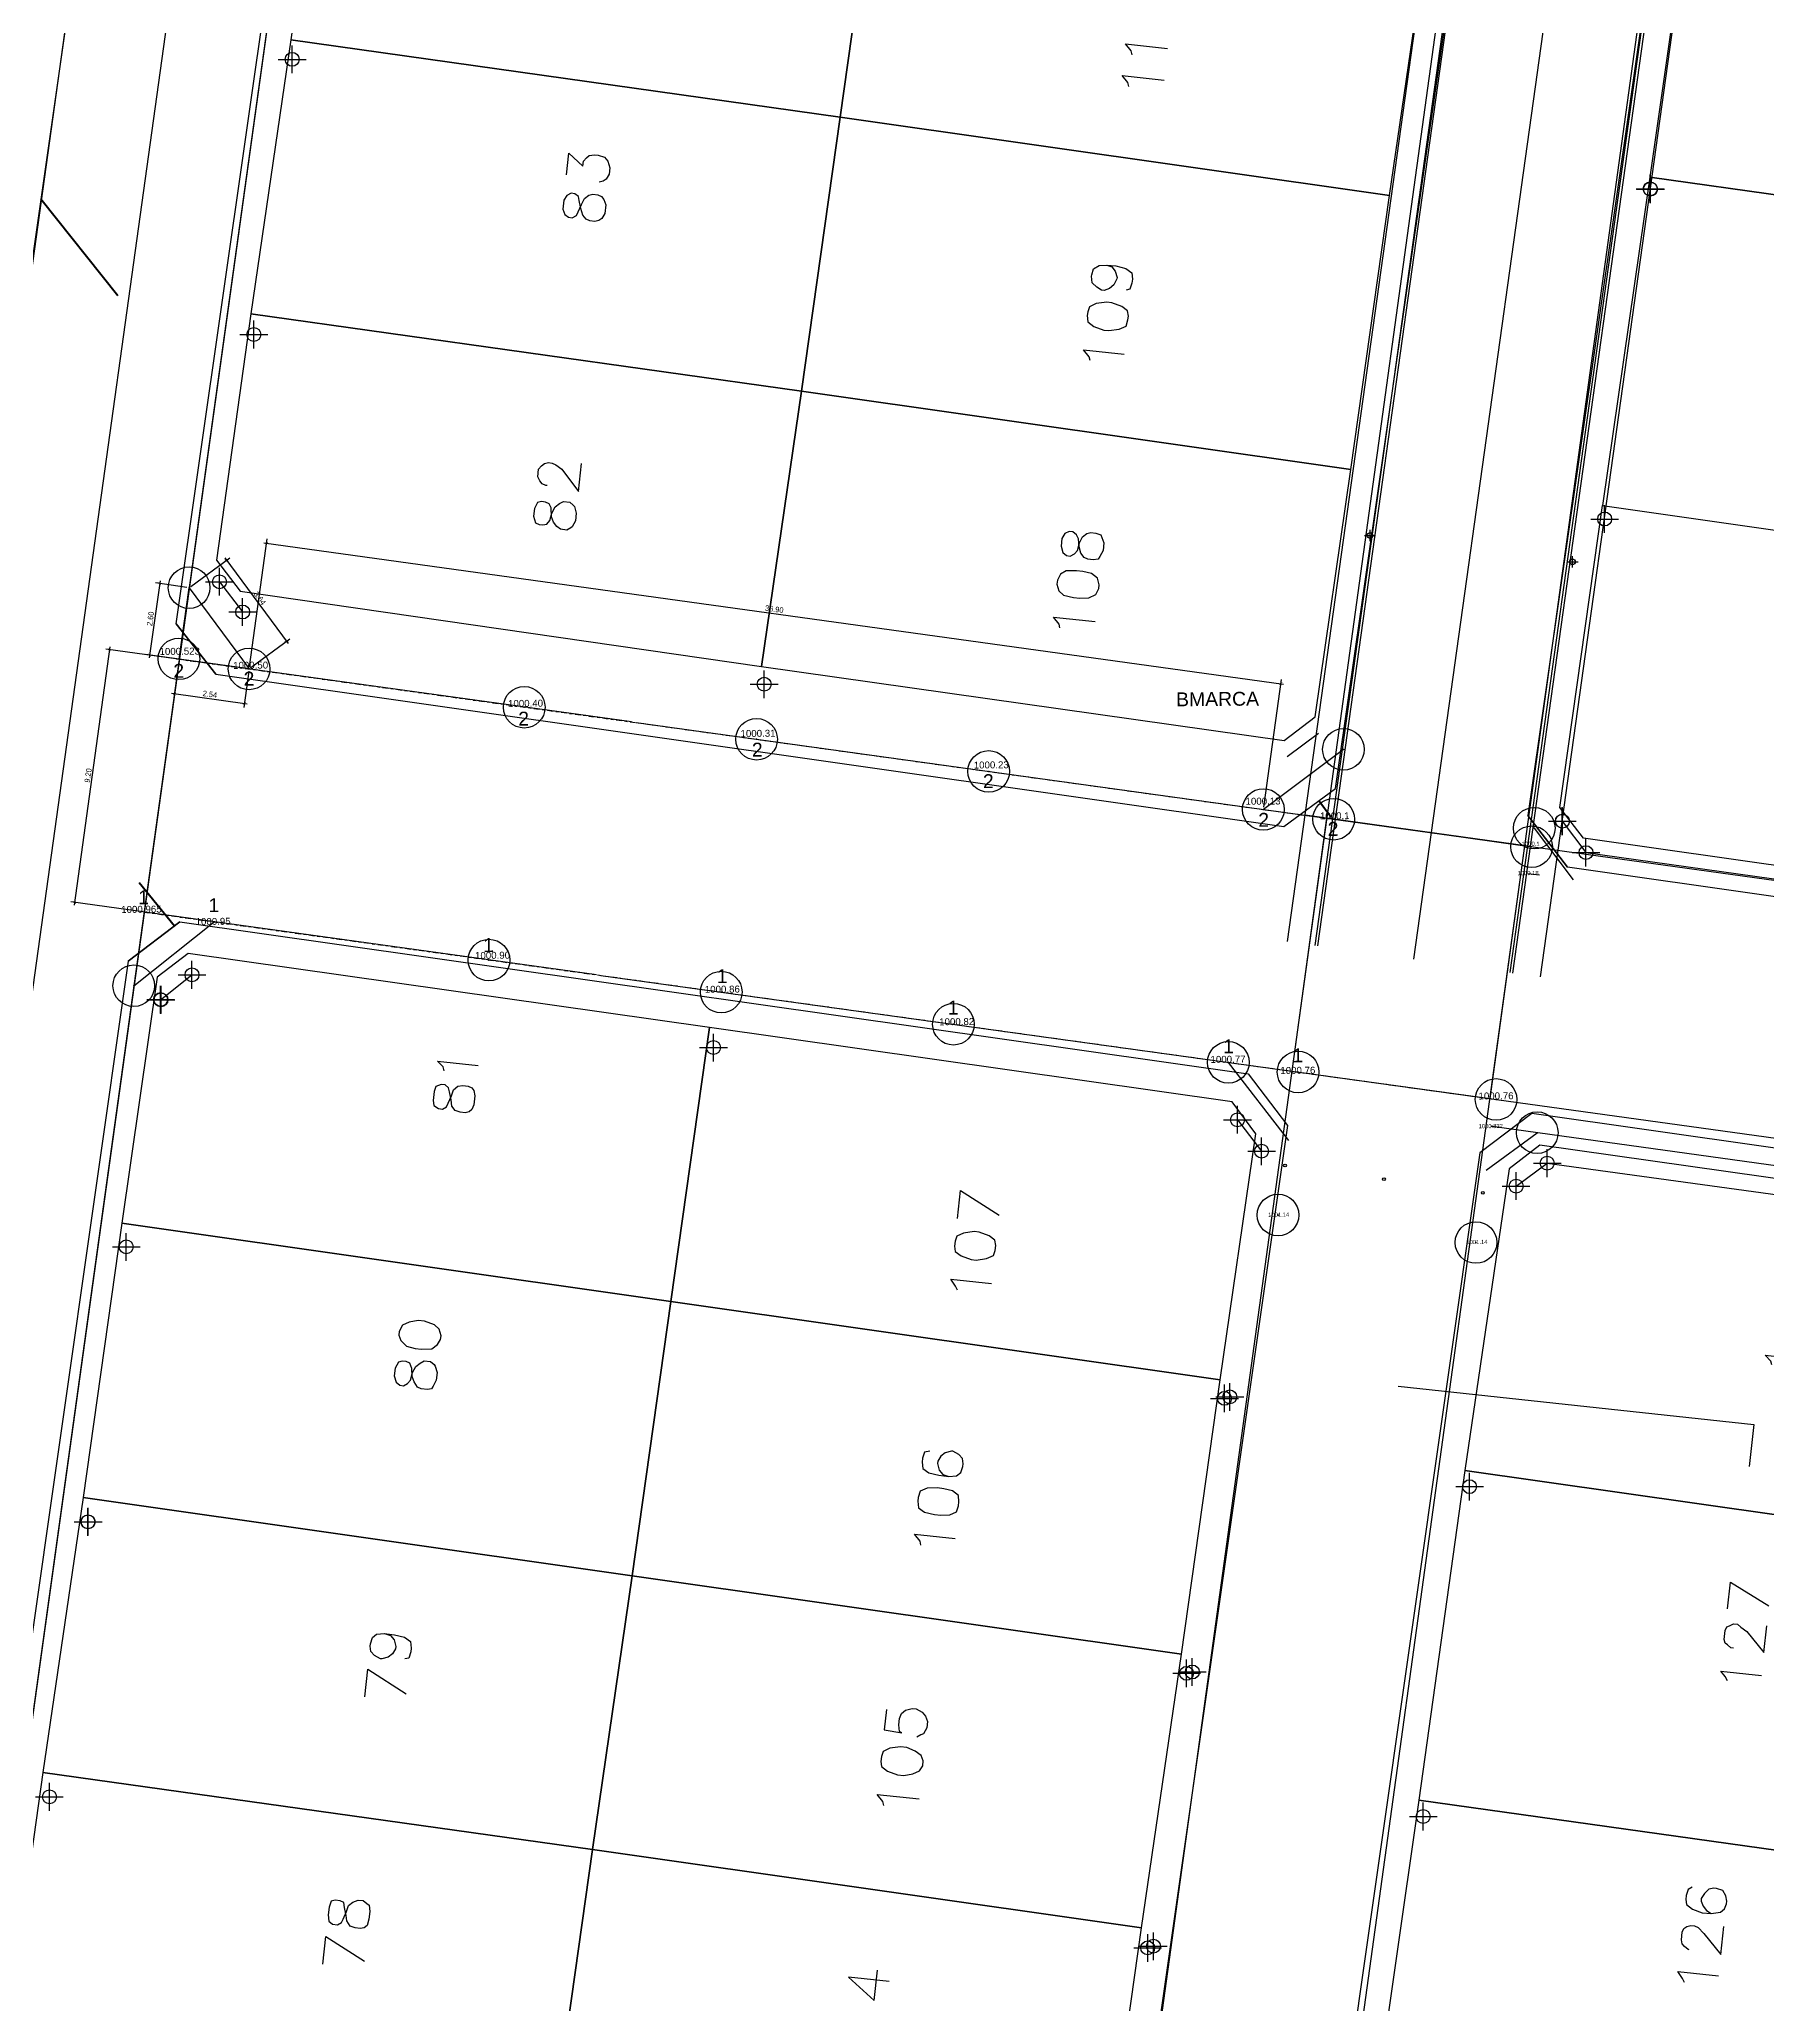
# Model space of a CAD drawing. Header units: metres. Extents: x -977055 to 805873, y -1033982 to 242021.
# Drawn here: x 801.5 to 863.8, y 929.9 to 1000.7 of the extents above; entities that cross this region are included whole.
import ezdxf

# ---------------------------------------------------------------- set-up
doc = ezdxf.new("R2010")
doc.units = ezdxf.units.M
doc.header["$PDMODE"] = 32
doc.header["$PDSIZE"] = 1.5
doc.linetypes.add('CENTRO1', pattern=[0.44, 0.2, -0.08, 0.08, -0.08])
for name, color, linetype in [('12-CONDICIONES EXISTENTES', 2, 'Continuous'), ('C-ROAD-PROF-TEXT', 11, 'Continuous'), ('linea 1', 1, 'Continuous'), ('LOTE 243', 6, 'Continuous'), ('puntos nov 7', 50, 'Continuous'), ('PUNTOS V', 4, 'Continuous'), ('V-NODE', 1, 'Continuous')]:
    doc.layers.add(name, color=color, linetype=linetype)
doc.layers.add('PDF2_area escolar', color=7, linetype='Continuous', true_color=0x989898)
doc.layers.add('PDF_Geometry', color=7, linetype='Continuous', true_color=0x797979)
doc.layers.get('PDF2_area escolar').off()
doc.styles.add('CITY2', font='stylu.ttf', dxfattribs={"height": 0.2})
doc.styles.get("Standard").update_dxf_attribs({"font": 'arial.ttf'})
doc.dimstyles.new('COTAS2', dxfattribs={"dimtxt": 0.02, "dimasz": 0.1, "dimexe": 0.15, "dimexo": 0.08, "dimgap": 0.05, "dimtad": 1, "dimzin": 0, "dimdsep": 46, "dimtxsty": 'CITY2', "dimblk": 'ARCHTICK', "dimcen": 1, "dimdle": 0.1, "dimclrd": 1, "dimclre": 1, "dimclrt": 2, "dimadec": 0, "dimazin": 0, "dimtfac": 1, "dimtofl": 0, "dimtmove": 0, "dimatfit": 3, "dimldrblk": 'ARCHTICK', "dimfxl": 0.18, "dimtolj": 1, "dimtzin": 0, "dimarcsym": 0})

# ---------------------------------------------------------------- blocks, each defined once
blk = doc.blocks.new('*U274')
at = {"color": 0, "linetype": 'ByBlock', "lineweight": -2, "transparency": 16777216}
for p, q in [((-1, 0), (1, 0)), ((0, -1), (0, 1))]:
    blk.add_line(p, q, dxfattribs=at)
blk.add_circle((0, 0), 0.5, dxfattribs=at)
blk = doc.blocks.new('*U307', base_point=(805.902, 966.106, 1001.776))
at = {"layer": 'V-NODE', "color": 50, "lineweight": -2, "xscale": 0.5, "yscale": 0.5, "zscale": 0.5}
blk.add_blockref('*U274', (805.902, 966.106, 1001.776), dxfattribs=at)
blk = doc.blocks.new('*U466', base_point=(844.428, 951.785, 1002.118))
at = {"layer": 'V-NODE', "color": 50, "lineweight": -2, "xscale": 0.5, "yscale": 0.5, "zscale": 0.5}
blk.add_blockref('*U274', (844.428, 951.785, 1002.118), dxfattribs=at)
blk = doc.blocks.new('*U469', base_point=(843.078, 941.872, 1002.6))
at = {"layer": 'V-NODE', "color": 50, "lineweight": -2, "xscale": 0.5, "yscale": 0.5, "zscale": 0.5}
blk.add_blockref('*U274', (843.078, 941.872, 1002.6), dxfattribs=at)
blk = doc.blocks.new('*U472', base_point=(841.676, 931.988, 1003.039))
at = {"layer": 'V-NODE', "color": 50, "lineweight": -2, "xscale": 0.5, "yscale": 0.5, "zscale": 0.5}
blk.add_blockref('*U274', (841.676, 931.988, 1003.039), dxfattribs=at)
blk = doc.blocks.new('*U595', base_point=(859.588, 995.311, 1000.051))
at = {"layer": 'V-NODE', "color": 50, "lineweight": -2, "xscale": 0.5, "yscale": 0.5, "zscale": 0.5}
blk.add_blockref('*U274', (859.588, 995.311, 1000.051), dxfattribs=at)
blk = doc.blocks.new('*U637', base_point=(810.644, 999.991, 1000.264))
at = {"layer": 'V-NODE', "color": 50, "lineweight": -2, "xscale": 0.5, "yscale": 0.5, "zscale": 0.5}
blk.add_blockref('*U274', (810.644, 999.991, 1000.264), dxfattribs=at)
blk = doc.blocks.new('*U640', base_point=(809.262, 990.074, 1000.591))
at = {"layer": 'V-NODE', "color": 50, "lineweight": -2, "xscale": 0.5, "yscale": 0.5, "zscale": 0.5}
blk.add_blockref('*U274', (809.262, 990.074, 1000.591), dxfattribs=at)
blk = doc.blocks.new('*U649', base_point=(808.026, 981.164, 1001.043))
at = {"layer": 'V-NODE', "color": 50, "lineweight": -2, "xscale": 0.5, "yscale": 0.5, "zscale": 0.5}
blk.add_blockref('*U274', (808.026, 981.164, 1001.043), dxfattribs=at)
blk = doc.blocks.new('*U652', base_point=(805.919, 966.099, 1001.768))
at = {"layer": 'V-NODE', "color": 50, "lineweight": -2, "xscale": 0.5, "yscale": 0.5, "zscale": 0.5}
blk.add_blockref('*U274', (805.919, 966.099, 1001.768), dxfattribs=at)
blk = doc.blocks.new('*U661', base_point=(805.911, 966.094, 1001.774))
at = {"layer": 'V-NODE', "color": 50, "lineweight": -2, "xscale": 0.5, "yscale": 0.5, "zscale": 0.5}
blk.add_blockref('*U274', (805.911, 966.094, 1001.774), dxfattribs=at)
blk = doc.blocks.new('*U664', base_point=(804.665, 957.192, 1002.203))
at = {"layer": 'V-NODE', "color": 50, "lineweight": -2, "xscale": 0.5, "yscale": 0.5, "zscale": 0.5}
blk.add_blockref('*U274', (804.665, 957.192, 1002.203), dxfattribs=at)
blk = doc.blocks.new('*U673', base_point=(803.283, 947.281, 1002.696))
at = {"layer": 'V-NODE', "color": 50, "lineweight": -2, "xscale": 0.5, "yscale": 0.5, "zscale": 0.5}
blk.add_blockref('*U274', (803.283, 947.281, 1002.696), dxfattribs=at)
blk = doc.blocks.new('*U676', base_point=(801.898, 937.373, 1003.24))
at = {"layer": 'V-NODE', "color": 50, "lineweight": -2, "xscale": 0.5, "yscale": 0.5, "zscale": 0.5}
blk.add_blockref('*U274', (801.898, 937.373, 1003.24), dxfattribs=at)
blk = doc.blocks.new('*U985', base_point=(803.294, 947.285, 1002.697))
at = {"layer": 'V-NODE', "color": 50, "lineweight": -2, "xscale": 0.5, "yscale": 0.5, "zscale": 0.5}
blk.add_blockref('*U274', (803.294, 947.285, 1002.697), dxfattribs=at)
blk = doc.blocks.new('*U1195', base_point=(845.574, 960.64, 1001.823))
at = {"layer": 'V-NODE', "color": 50, "lineweight": -2, "xscale": 0.5, "yscale": 0.5, "zscale": 0.5}
blk.add_blockref('*U274', (845.574, 960.64, 1001.823), dxfattribs=at)
blk = doc.blocks.new('*U1198', base_point=(844.705, 961.773, 1001.751))
at = {"layer": 'V-NODE', "color": 50, "lineweight": -2, "xscale": 0.5, "yscale": 0.5, "zscale": 0.5}
blk.add_blockref('*U274', (844.705, 961.773, 1001.751), dxfattribs=at)
blk = doc.blocks.new('*U1201', base_point=(844.237, 951.732, 1002.221))
at = {"layer": 'V-NODE', "color": 50, "lineweight": -2, "xscale": 0.5, "yscale": 0.5, "zscale": 0.5}
blk.add_blockref('*U274', (844.237, 951.732, 1002.221), dxfattribs=at)
blk = doc.blocks.new('*U1204', base_point=(842.871, 941.824, 1002.682))
at = {"layer": 'V-NODE', "color": 50, "lineweight": -2, "xscale": 0.5, "yscale": 0.5, "zscale": 0.5}
blk.add_blockref('*U274', (842.871, 941.824, 1002.682), dxfattribs=at)
blk = doc.blocks.new('*U1207', base_point=(841.469, 931.927, 1003.149))
at = {"layer": 'V-NODE', "color": 50, "lineweight": -2, "xscale": 0.5, "yscale": 0.5, "zscale": 0.5}
blk.add_blockref('*U274', (841.469, 931.927, 1003.149), dxfattribs=at)
blk = doc.blocks.new('*U1246', base_point=(851.398, 936.663, 1002.853))
at = {"layer": 'V-NODE', "color": 50, "lineweight": -2, "xscale": 0.5, "yscale": 0.5, "zscale": 0.5}
blk.add_blockref('*U274', (851.398, 936.663, 1002.853), dxfattribs=at)
blk = doc.blocks.new('*U1249', base_point=(853.068, 948.552, 1002.3))
at = {"layer": 'V-NODE', "color": 50, "lineweight": -2, "xscale": 0.5, "yscale": 0.5, "zscale": 0.5}
blk.add_blockref('*U274', (853.068, 948.552, 1002.3), dxfattribs=at)
blk = doc.blocks.new('*U1252', base_point=(856.413, 972.533, 1001.123))
at = {"layer": 'V-NODE', "color": 50, "lineweight": -2, "xscale": 0.5, "yscale": 0.5, "zscale": 0.5}
blk.add_blockref('*U274', (856.413, 972.533, 1001.123), dxfattribs=at)
blk = doc.blocks.new('*U1255', base_point=(857.262, 971.402, 1001.17))
at = {"layer": 'V-NODE', "color": 50, "lineweight": -2, "xscale": 0.5, "yscale": 0.5, "zscale": 0.5}
blk.add_blockref('*U274', (857.262, 971.402, 1001.17), dxfattribs=at)
blk = doc.blocks.new('*U1258', base_point=(827.65, 977.469, 1001.168))
at = {"layer": 'V-NODE', "color": 50, "lineweight": -2, "xscale": 0.5, "yscale": 0.5, "zscale": 0.5}
blk.add_blockref('*U274', (827.65, 977.469, 1001.168), dxfattribs=at)
blk = doc.blocks.new('*U1261', base_point=(825.824, 964.376, 1001.809))
at = {"layer": 'V-NODE', "color": 50, "lineweight": -2, "xscale": 0.5, "yscale": 0.5, "zscale": 0.5}
blk.add_blockref('*U274', (825.824, 964.376, 1001.809), dxfattribs=at)
blk = doc.blocks.new('*U1264', base_point=(807.034, 966.996, 1001.655))
at = {"layer": 'V-NODE', "color": 50, "lineweight": -2, "xscale": 0.5, "yscale": 0.5, "zscale": 0.5}
blk.add_blockref('*U274', (807.034, 966.996, 1001.655), dxfattribs=at)
blk = doc.blocks.new('*U1267', base_point=(808.859, 980.074, 1001.105))
at = {"layer": 'V-NODE', "color": 50, "lineweight": -2, "xscale": 0.5, "yscale": 0.5, "zscale": 0.5}
blk.add_blockref('*U274', (808.859, 980.074, 1001.105), dxfattribs=at)
blk = doc.blocks.new('*U1270', base_point=(856.41, 972.536, 1001.126))
at = {"layer": 'V-NODE', "color": 50, "lineweight": -2, "xscale": 0.5, "yscale": 0.5, "zscale": 0.5}
blk.add_blockref('*U274', (856.41, 972.536, 1001.126), dxfattribs=at)
blk = doc.blocks.new('*U1273', base_point=(857.935, 983.424, 1000.642))
at = {"layer": 'V-NODE', "color": 50, "lineweight": -2, "xscale": 0.5, "yscale": 0.5, "zscale": 0.5}
blk.add_blockref('*U274', (857.935, 983.424, 1000.642), dxfattribs=at)
blk = doc.blocks.new('*U1276', base_point=(859.576, 995.323, 1000.055))
at = {"layer": 'V-NODE', "color": 50, "lineweight": -2, "xscale": 0.5, "yscale": 0.5, "zscale": 0.5}
blk.add_blockref('*U274', (859.576, 995.323, 1000.055), dxfattribs=at)
blk = doc.blocks.new('*U2281', base_point=(854.745, 959.382, 1001.7))
at = {"layer": 'V-NODE', "color": 50, "lineweight": -2, "xscale": 0.5, "yscale": 0.5, "zscale": 0.5}
blk.add_blockref('*U274', (854.745, 959.382, 1001.7), dxfattribs=at)
blk = doc.blocks.new('*U2284', base_point=(855.866, 960.208, 1001.631))
at = {"layer": 'V-NODE', "color": 50, "lineweight": -2, "xscale": 0.5, "yscale": 0.5, "zscale": 0.5}
blk.add_blockref('*U274', (855.866, 960.208, 1001.631), dxfattribs=at)
blk = doc.blocks.new('base')
at = {"layer": 'PDF_Geometry', "lineweight": 25, "extrusion": (-0.000787417, 0.063364, 0.99799), "elevation": 0.026}
for points in [[(-314.355, -197.288), (-299.601, -195.681), (-292.744, -194.188), (-282.663, -192.111), (-274.476, -190.361), (-258.037, -185.154), (-248.029, -180.61), (-240.539, -177.71), (-228.643, -174.042), (-222.733, -172.714), (-217.384, -171.04), (-209.935, -169.248), (-202.16, -164.759), (-196.196, -160.284), (-195.073, -159.817), (-178.095, -157.457), (-154.298, -156.614), (-136.667, -154.611), (-124.436, -153.164), (-118.066, -151.474), (-100.79, -146.646), (-80.955, -140.967), (-73.385, -139.328), (-61.694, -135.822), (-40.504, -131.604), (-37.727, -130.872), (-17.661, -129.441), (1.311, -127.461), (21.092, -124.929), (41.006, -122.83), (47.376, -123.458), (63.592, -123.186), (81.402, -124.312), (85.639, -96.072), (88.705, -66.393), (92.811, -40.781), (97.16, -22.386), (100.596, -1.562), (102.483, 8.32), (109.691, 37.361), (117.528, 76.62), (126.217, 115.638), (131.513, 149.592), (134.682, 173.973), (136.916, 195.591), (139.956, 229.678), (141.558, 250.676), (142.614, 271.37), (143.252, 283.21), (147.066, 312.938), (152.58, 355.631), (153.554, 396.042), (150.869, 418.02), (151.777, 438.639), (150.959, 458.028), (151.777, 438.639), (150.869, 418.02), (153.554, 396.042), (152.58, 355.631), (147.066, 312.938), (143.252, 283.21), (142.614, 271.37), (141.558, 250.676), (139.956, 229.678), (136.916, 195.591), (134.682, 173.973), (131.513, 149.592), (126.217, 115.638), (117.528, 76.62), (109.691, 37.361), (102.483, 8.32), (100.596, -1.562), (97.16, -22.386), (92.811, -40.781), (88.705, -66.393), (85.639, -96.072), (81.402, -124.312), (63.592, -123.186), (47.376, -123.458), (41.006, -122.83), (21.092, -124.929), (1.311, -127.461), (-17.661, -129.441), (-37.727, -130.872), (-40.504, -131.604), (-61.694, -135.822), (-73.385, -139.328), (-80.955, -140.967), (-100.79, -146.646), (-118.066, -151.474), (-124.436, -153.164), (-136.667, -154.611), (-154.298, -156.614), (-178.095, -157.457), (-195.073, -159.817), (-196.196, -160.284), (-202.16, -164.759), (-209.935, -169.248), (-217.384, -171.04), (-222.733, -172.714), (-228.643, -174.042), (-240.539, -177.71), (-248.029, -180.61), (-258.037, -185.154), (-274.476, -190.361), (-282.663, -192.111), (-292.744, -194.188), (-299.601, -195.681), (-314.355, -197.288), (-312.178, -178.446), (-309.146, -157.898), (-306.876, -132.899), (-305.823, -118.002), (-298.643, -78.802), (-291.055, -45.077), (-282.252, -15.116), (-275.645, 10.473), (-270.319, 33.898), (-263.825, 63.164), (-258.15, 86.408), (-284.424, 123.888)], [(129.33, 446.993), (130.719, 376.627), (119.722, 267.265), (72.738, -35.348), (74.134, -37.232), (92.979, -40.152)], [(76.721, 35.815), (75.319, 37.653), (36.902, 43.626), (35.023, 42.276), (24.12, -27.822), (25.516, -29.706), (63.985, -35.639), (65.818, -34.283)], [(75.319, 37.653), (76.721, 35.815), (65.818, -34.283), (63.985, -35.639)], [(-11.71, 51.199), (-13.594, 49.803), (-24.492, -20.249), (-23.096, -22.133), (15.367, -28.112), (17.206, -26.71), (28.103, 43.341), (26.707, 45.225)], [(42.023, 15.697), (42.052, 15.554), (42.253, 15.298), (40.744, 15.48)], [(42.16, 16.839), (42.189, 16.697), (42.39, 16.441), (40.882, 16.622)], [(62.453, 19.774), (62.36, 18.997), (61.861, 19.474), (61.839, 19.291), (61.731, 19.165), (61.628, 19.085), (61.44, 19.061), (61.303, 19.078), (61.08, 19.151), (60.959, 19.304), (60.895, 19.544), (60.923, 19.772), (61.036, 19.944), (61.139, 20.025), (61.281, 20.054)], [(43.028, 23.273), (42.851, 23.341), (42.73, 23.495), (42.666, 23.734), (42.672, 23.78), (42.791, 23.997), (42.944, 24.118), (43.138, 24.187), (43.23, 24.176), (43.401, 24.063), (43.568, 23.904), (43.586, 23.67), (43.58, 23.624), (43.507, 23.401), (43.308, 23.286), (43.028, 23.273), (42.708, 23.312), (42.348, 23.402), (42.136, 23.566), (42.118, 23.8), (42.134, 23.937), (42.208, 24.16), (42.35, 24.19)], [(43.675, 26.719), (43.704, 26.577), (43.905, 26.321), (42.443, 26.497)], [(63.294, 30.987), (63.34, 30.981), (63.471, 30.919), (63.552, 30.817), (63.627, 30.668), (63.594, 30.394), (63.486, 30.268), (63.383, 30.188), (63.241, 30.159), (63.104, 30.175), (62.972, 30.237), (62.76, 30.402), (62.162, 31.216), (62.041, 30.21)], [(44.883, 36.358), (44.912, 36.216), (45.113, 35.959), (43.605, 36.141)], [(36.902, 43.626), (35.023, 42.276)], [(-13.594, 49.803), (-11.71, 51.199), (26.707, 45.225), (28.103, 43.341)], [(78.602, 47.969), (76.718, 46.573), (38.301, 52.546), (36.905, 54.43), (47.469, 122.482), (49.353, 123.878), (87.77, 117.905), (89.166, 116.021)], [(76.718, 46.573), (78.602, 47.969), (89.166, 116.021), (87.77, 117.905)], [(67.272, 52.07), (67.301, 51.927), (67.507, 51.717), (66.045, 51.893)], [(8.705, 193.58), (-11.713, 61.957), (-10.362, 60.079), (28.101, 54.1), (29.985, 55.496), (58.5, 239.445)], [(28.101, 54.1), (29.985, 55.496)], [(48.837, 57.63), (48.716, 56.624), (47.341, 57.532)], [(48.871, 60.222), (48.946, 60.074), (49.101, 59.824), (47.638, 60)], [(19.563, 63.29), (19.592, 63.147), (19.799, 62.937), (18.29, 63.118)], [(33.037, 63.892), (20.239, 65.434), (20.42, 66.942)], [(49.941, 66.029), (50.13, 66.053), (50.203, 66.276), (50.219, 66.413), (50.201, 66.647), (49.989, 66.812), (49.629, 66.901), (49.263, 66.945), (48.984, 66.933), (48.83, 66.812), (48.757, 66.589), (48.746, 66.498), (48.769, 66.309), (48.89, 66.156), (49.108, 66.037), (49.153, 66.031), (49.393, 66.095), (49.547, 66.216), (49.66, 66.387), (49.671, 66.479), (49.607, 66.718), (49.486, 66.872), (49.263, 66.945)], [(50.303, 69.417), (50.332, 69.274), (50.533, 69.018), (49.071, 69.194)], [(21.271, 72.08), (21.156, 71.12), (19.776, 71.982)], [(21.071, 73.495), (21.162, 73.484), (21.288, 73.376), (21.374, 73.32), (21.403, 73.177), (21.365, 72.857), (21.303, 72.725), (21.206, 72.691), (21.058, 72.616), (20.92, 72.632), (20.794, 72.74), (20.582, 72.905), (19.979, 73.673), (19.864, 72.713)], [(69.671, 72.37), (69.448, 72.443), (69.327, 72.597), (69.263, 72.836), (69.274, 72.928), (69.388, 73.099), (69.542, 73.22), (69.781, 73.284), (69.827, 73.278), (70.044, 73.159), (70.165, 73.006), (70.189, 72.817), (70.178, 72.726), (70.104, 72.503), (69.951, 72.382), (69.671, 72.37), (69.305, 72.414), (68.945, 72.504), (68.733, 72.668), (68.715, 72.902), (68.732, 73.039), (68.805, 73.262), (68.947, 73.292)], [(70.409, 74.646), (70.288, 73.64), (68.913, 74.548)], [(21.305, 74.673), (21.38, 74.524), (21.541, 74.32), (20.078, 74.496)], [(51.619, 75.333), (51.707, 76.064), (51.072, 76.187), (51.158, 76.13), (51.177, 75.896), (51.149, 75.668), (51.081, 75.49), (50.928, 75.37), (50.688, 75.306), (50.551, 75.322), (50.333, 75.441), (50.213, 75.595), (50.143, 75.789), (50.171, 76.017), (50.29, 76.235), (50.387, 76.27), (50.535, 76.345)], [(51.758, 78.794), (51.787, 78.651), (51.988, 78.395), (50.479, 78.577)], [(22.666, 82.114), (22.814, 82.188), (22.887, 82.411), (22.903, 82.549), (22.88, 82.737), (22.668, 82.902), (22.313, 83.037), (21.993, 83.076), (21.662, 83.023), (21.509, 82.902), (21.441, 82.725), (21.43, 82.633), (21.453, 82.445), (21.569, 82.246), (21.792, 82.172), (21.883, 82.161), (22.071, 82.185), (22.23, 82.351), (22.344, 82.523), (22.355, 82.615), (22.286, 82.808), (22.165, 82.962), (21.993, 83.076)], [(72.033, 84.281), (71.912, 83.275), (70.538, 84.183)], [(22.798, 84.37), (22.844, 84.364), (22.97, 84.256), (23.05, 84.154), (23.08, 84.011), (23.047, 83.737), (22.984, 83.605), (22.882, 83.525), (22.739, 83.496), (22.602, 83.512), (22.471, 83.575), (22.264, 83.785), (21.661, 84.553), (21.54, 83.548)], [(51.643, 85.161), (53.106, 84.984), (52.189, 85.837), (52.057, 84.74)], [(22.987, 85.553), (23.062, 85.404), (23.217, 85.154), (21.755, 85.33)]]:
    blk.add_lwpolyline(points, dxfattribs=at)
for points in [[(52.572, 17.811), (51.057, 7.931), (70.817, 4.901), (72.332, 14.781)], [(32.817, 20.886), (31.257, 11.012), (51.057, 7.931), (52.572, 17.811)], [(3.626, 23.383), (1.829, 11.543), (21.583, 8.468), (23.432, 20.348)], [(54.087, 27.691), (52.572, 17.811), (72.332, 14.781), (73.892, 24.656)], [(34.332, 30.766), (32.817, 20.886), (52.572, 17.811), (54.087, 27.691)], [(62.602, 21.008), (62.533, 21.202), (62.406, 21.309), (62.269, 21.326), (62.121, 21.251), (62.059, 21.119), (61.934, 20.856), (61.816, 20.639), (61.662, 20.518), (61.519, 20.489), (61.336, 20.511), (61.205, 20.573), (61.124, 20.676), (61.055, 20.869), (61.094, 21.189), (61.207, 21.361), (61.309, 21.442), (61.452, 21.471), (61.635, 21.449), (61.766, 21.387), (61.887, 21.233), (61.951, 20.993), (62.009, 20.708), (62.039, 20.565), (62.165, 20.458), (62.302, 20.441), (62.45, 20.516), (62.563, 20.688)], [(5.475, 35.263), (3.626, 23.383), (23.432, 20.348), (25.275, 32.182)], [(43.757, 25.087), (43.738, 25.321), (43.526, 25.485), (43.172, 25.621), (42.989, 25.643), (42.612, 25.595), (42.367, 25.486), (42.294, 25.263), (42.277, 25.126), (42.301, 24.937), (42.513, 24.773), (42.868, 24.637), (43.051, 24.615), (43.427, 24.663), (43.672, 24.772), (43.74, 24.95)], [(55.653, 37.611), (54.087, 27.691), (73.892, 24.656), (75.24, 33.535), (74.402, 34.657)], [(35.731, 39.687), (34.332, 30.766), (54.087, 27.691), (55.653, 37.611), (36.853, 40.525)], [(63.797, 32.085), (63.734, 32.325), (63.602, 32.387), (63.465, 32.404), (63.322, 32.375), (63.214, 32.248), (63.135, 31.98), (63.017, 31.762), (62.863, 31.642), (62.715, 31.567), (62.486, 31.594), (62.36, 31.702), (62.32, 31.753), (62.256, 31.993), (62.289, 32.267), (62.408, 32.485), (62.459, 32.525), (62.607, 32.6), (62.836, 32.572), (62.962, 32.464), (63.083, 32.311), (63.152, 32.117), (63.159, 31.791), (63.234, 31.643), (63.366, 31.581), (63.503, 31.564), (63.645, 31.594), (63.764, 31.811)], [(5.475, 35.263), (7.318, 47.098), (26.118, 44.183), (26.957, 43.062), (25.275, 32.182)], [(44.805, 33.4), (44.741, 33.639), (44.615, 33.747), (44.477, 33.764), (44.329, 33.689), (44.221, 33.563), (44.143, 33.294), (44.024, 33.077), (43.87, 32.956), (43.727, 32.927), (43.545, 32.949), (43.367, 33.017), (43.333, 33.114), (43.263, 33.307), (43.296, 33.582), (43.415, 33.799), (43.472, 33.885), (43.66, 33.909), (43.843, 33.887), (43.975, 33.824), (44.095, 33.671), (44.159, 33.431), (44.172, 33.152), (44.247, 33.003), (44.373, 32.895), (44.51, 32.879), (44.658, 32.954), (44.772, 33.126)], [(44.97, 34.771), (44.906, 35.011), (44.74, 35.17), (44.379, 35.26), (44.151, 35.287), (43.825, 35.28), (43.58, 35.17), (43.461, 34.953), (43.445, 34.816), (43.509, 34.576), (43.721, 34.411), (44.035, 34.327), (44.264, 34.3), (44.635, 34.301), (44.834, 34.416), (44.953, 34.634)], [(59.2, 60.508), (57.685, 50.628), (76.439, 47.72), (77.56, 48.558), (78.954, 57.433)], [(39.445, 63.584), (38.051, 54.709), (38.885, 53.543), (57.685, 50.628), (59.2, 60.508)], [(67.678, 53.134), (67.654, 53.322), (67.483, 53.436), (67.345, 53.452), (67.197, 53.377), (67.135, 53.246), (67.011, 52.983), (66.937, 52.76), (66.784, 52.639), (66.595, 52.615), (66.413, 52.637), (66.281, 52.7), (66.201, 52.802), (66.177, 52.99), (66.215, 53.31), (66.283, 53.488), (66.386, 53.568), (66.528, 53.597), (66.711, 53.575), (66.888, 53.507), (67.009, 53.354), (67.027, 53.12), (67.086, 52.834), (67.115, 52.692), (67.241, 52.584), (67.378, 52.567), (67.572, 52.637), (67.64, 52.814)], [(10.87, 70.041), (9.022, 58.161), (27.822, 55.246), (28.943, 56.085), (30.67, 66.96)], [(60.715, 70.388), (59.2, 60.508), (78.954, 57.433), (80.469, 67.313)], [(48.958, 58.635), (48.934, 58.824), (48.722, 58.988), (48.367, 59.124), (48.185, 59.146), (47.808, 59.098), (47.563, 58.989), (47.495, 58.812), (47.473, 58.629), (47.497, 58.44), (47.709, 58.276), (48.064, 58.14), (48.246, 58.118), (48.623, 58.166), (48.868, 58.275), (48.936, 58.453)], [(40.96, 73.464), (39.445, 63.584), (59.2, 60.508), (60.715, 70.388)], [(69.022, 61.597), (68.953, 61.791), (68.746, 62.001), (68.432, 62.086), (68.203, 62.113), (67.832, 62.111), (67.627, 61.951), (67.514, 61.779), (67.497, 61.642), (67.561, 61.402), (67.728, 61.243), (68.082, 61.107), (68.311, 61.08), (68.642, 61.133), (68.887, 61.242), (69.006, 61.46)], [(69.199, 63.06), (69.135, 63.299), (69.009, 63.407), (68.871, 63.424), (68.723, 63.349), (68.615, 63.223), (68.537, 62.954), (68.418, 62.736), (68.264, 62.616), (68.116, 62.541), (67.887, 62.568), (67.761, 62.676), (67.721, 62.728), (67.657, 62.967), (67.69, 63.241), (67.809, 63.459), (67.866, 63.545), (68.008, 63.574), (68.237, 63.546), (68.369, 63.484), (68.484, 63.285), (68.553, 63.091), (68.566, 62.811), (68.635, 62.617), (68.767, 62.555), (68.904, 62.539), (69.047, 62.568), (69.165, 62.785)], [(12.713, 81.875), (10.87, 70.041), (30.67, 66.96), (32.473, 78.845)], [(50.39, 67.83), (50.372, 68.064), (50.16, 68.228), (49.8, 68.318), (49.571, 68.346), (49.246, 68.339), (49.001, 68.229), (48.928, 68.006), (48.911, 67.869), (48.929, 67.635), (49.141, 67.47), (49.456, 67.386), (49.684, 67.358), (50.055, 67.36), (50.3, 67.47), (50.374, 67.693)], [(62.275, 80.263), (60.715, 70.388), (80.469, 67.313), (82.035, 77.233)], [(42.521, 83.338), (40.96, 73.464), (60.715, 70.388), (62.275, 80.263)], [(51.845, 77.207), (51.821, 77.395), (51.609, 77.56), (51.254, 77.695), (51.026, 77.723), (50.695, 77.67), (50.45, 77.56), (50.336, 77.389), (50.314, 77.206), (50.384, 77.012), (50.596, 76.847), (50.904, 76.717), (51.133, 76.69), (51.51, 76.737), (51.755, 76.847), (51.822, 77.024)], [(63.79, 90.143), (62.275, 80.263), (82.035, 77.233), (83.55, 87.113)], [(14.562, 93.755), (12.713, 81.875), (32.473, 78.845), (34.316, 90.68)], [(44.036, 93.218), (42.521, 83.338), (62.275, 80.263), (63.79, 90.143)], [(71.819, 82.498), (71.8, 82.732), (71.674, 82.84), (71.492, 82.862), (71.343, 82.787), (71.281, 82.656), (71.157, 82.392), (71.083, 82.169), (70.93, 82.049), (70.736, 81.979), (70.553, 82.001), (70.427, 82.109), (70.341, 82.166), (70.323, 82.4), (70.356, 82.674), (70.429, 82.897), (70.532, 82.978), (70.674, 83.007), (70.857, 82.985), (71.034, 82.917), (71.15, 82.718), (71.173, 82.529), (71.232, 82.244), (71.255, 82.056), (71.387, 81.994), (71.57, 81.972), (71.712, 82.001), (71.786, 82.224)]]:
    blk.add_lwpolyline(points, close=True, dxfattribs=at)
at = {"layer": 'PDF_Geometry', "color": 5, "lineweight": 40, "extrusion": (-0.000787417, 0.063364, 0.99799), "elevation": 0.026}
blk.add_lwpolyline([(78.675, 23.94), (81.403, 20.412)], dxfattribs=at)
at = {"layer": 'PDF_Geometry', "color": 32, "lineweight": 50, "true_color": 0xb85b00, "extrusion": (-0.000787417, 0.063364, 0.99799), "elevation": 0.026}
for points in [[(35.196, 43.322), (35.632, 42.713)], [(76.923, 46.734), (78.169, 45.146)]]:
    blk.add_lwpolyline(points, dxfattribs=at)
blk = doc.blocks.new('_ArchTick')
at = {"color": 0, "linetype": 'ByBlock', "const_width": 0.15}
blk.add_lwpolyline([(-0.5, -0.5), (0.5, 0.5)], dxfattribs=at)
blk = doc.blocks.new('*D3508')
at = {"layer": 'Defpoints', "color": 0, "transparency": 16777216}
for p in [(806.931, 980.95, 1001.043), (810.435, 979.013), (809.091, 978.022, 1001.043)]:
    blk.add_point(p, dxfattribs=at)
at = {"layer": 'PUNTOS V', "color": 1, "linetype": 'Continuous', "lineweight": -2, "transparency": 16777216}
for p, q in [((806.995, 980.998), (808.395, 982.031)), ((809.156, 978.07), (810.555, 979.103))]:
    blk.add_line(p, q, dxfattribs=at)
at = {"layer": 'PUNTOS V', "color": 1, "lineweight": -2, "transparency": 16777216}
blk.add_line((808.215, 982.022), (810.494, 978.933), dxfattribs=at)
at = {"layer": 'PUNTOS V', "color": 1, "lineweight": -2, "transparency": 16777216, "xscale": 0.1, "yscale": 0.1, "zscale": 0.1}
for p, rotation in [((808.274, 981.942), 126.4207134271245), ((810.435, 979.013), 306.4207134271244)]:
    blk.add_blockref('_ArchTick', p, dxfattribs=dict(at, rotation=rotation))
at = {"layer": 'PUNTOS V', "color": 2, "transparency": 16777216, "insert": (809.479, 980.569), "char_height": 0.2, "attachment_point": 5, "rotation": 306.42071, "style": 'CITY2'}
blk.add_mtext('\\A1;3.64', dxfattribs=at)
blk = doc.blocks.new('*D3509')
at = {"layer": 'Defpoints', "color": 0, "transparency": 16777216}
for p in [(806.931, 980.95, 1001.043), (805.51, 978.519), (806.572, 978.371, 1001.043)]:
    blk.add_point(p, dxfattribs=at)
at = {"layer": 'PUNTOS V', "color": 1, "lineweight": -2, "transparency": 16777216}
blk.add_line((805.882, 981.197), (805.496, 978.42), dxfattribs=at)
at = {"layer": 'PUNTOS V', "color": 1, "linetype": 'Continuous', "lineweight": -2, "transparency": 16777216}
for p, q in [((806.851, 980.961), (805.719, 981.119)), ((806.493, 978.382), (805.361, 978.54))]:
    blk.add_line(p, q, dxfattribs=at)
at = {"layer": 'PUNTOS V', "color": 1, "lineweight": -2, "transparency": 16777216, "xscale": 0.1, "yscale": 0.1, "zscale": 0.1}
for p, rotation in [((805.868, 981.098), 82.0910911507745), ((805.51, 978.519), 262.0910911507745)]:
    blk.add_blockref('_ArchTick', p, dxfattribs=dict(at, rotation=rotation))
at = {"layer": 'PUNTOS V', "color": 2, "transparency": 16777216, "insert": (805.536, 979.83), "char_height": 0.2, "attachment_point": 5, "rotation": 82.09109, "style": 'CITY2'}
blk.add_mtext('\\A1;2.60', dxfattribs=at)
blk = doc.blocks.new('*D3510')
at = {"layer": 'Defpoints', "color": 0, "transparency": 16777216}
for p in [(806.572, 978.371, 1001.043), (809.091, 978.022, 1001.043), (808.919, 976.782)]:
    blk.add_point(p, dxfattribs=at)
at = {"layer": 'PUNTOS V', "color": 1, "linetype": 'Continuous', "lineweight": -2, "transparency": 16777216}
for p, q in [((806.561, 978.292), (806.38, 976.982)), ((809.08, 977.943), (808.899, 976.633))]:
    blk.add_line(p, q, dxfattribs=at)
at = {"layer": 'PUNTOS V', "color": 1, "lineweight": -2, "transparency": 16777216}
blk.add_line((806.301, 977.145), (809.018, 976.768), dxfattribs=at)
at = {"layer": 'PUNTOS V', "color": 1, "lineweight": -2, "transparency": 16777216, "xscale": 0.1, "yscale": 0.1, "zscale": 0.1}
for p, rotation in [((806.4, 977.131), 172.1062066754342), ((808.919, 976.782), 352.1062066754342)]:
    blk.add_blockref('_ArchTick', p, dxfattribs=dict(at, rotation=rotation))
at = {"layer": 'PUNTOS V', "color": 2, "transparency": 16777216, "insert": (807.681, 977.109), "char_height": 0.2, "attachment_point": 5, "rotation": 352.10621, "style": 'CITY2'}
blk.add_mtext('\\A1;2.54', dxfattribs=at)
blk = doc.blocks.new('*D3511')
at = {"layer": 'Defpoints', "color": 0, "transparency": 16777216}
for p in [(809.092, 978.021, 1001.043), (846.266, 977.492), (845.638, 972.956, 1001.023)]:
    blk.add_point(p, dxfattribs=at)
at = {"layer": 'PUNTOS V', "color": 1, "linetype": 'Continuous', "lineweight": -2, "transparency": 16777216}
for p, q in [((809.103, 978.1), (809.741, 982.705)), ((845.649, 973.035), (846.287, 977.64))]:
    blk.add_line(p, q, dxfattribs=at)
at = {"layer": 'PUNTOS V', "color": 1, "lineweight": -2, "transparency": 16777216}
blk.add_line((809.621, 982.571), (846.365, 977.478), dxfattribs=at)
at = {"layer": 'PUNTOS V', "color": 1, "lineweight": -2, "transparency": 16777216, "xscale": 0.1, "yscale": 0.1, "zscale": 0.1}
for p, rotation in [((809.721, 982.557), 172.1089317505501), ((846.266, 977.492), 352.10893175055)]:
    blk.add_blockref('_ArchTick', p, dxfattribs=dict(at, rotation=rotation))
at = {"layer": 'PUNTOS V', "color": 2, "transparency": 16777216, "insert": (828.015, 980.177), "char_height": 0.2, "attachment_point": 5, "rotation": 352.10893, "style": 'CITY2'}
blk.add_mtext('\\A1;36.90', dxfattribs=at)
blk = doc.blocks.new('*U4378')
at = {"color": 0, "linetype": 'ByBlock', "lineweight": -2, "transparency": 16777216}
for p, q in [((-1, 0), (1, 0)), ((0, -1), (0, 1))]:
    blk.add_line(p, q, dxfattribs=at)
blk.add_circle((0, 0), 0.5, dxfattribs=at)
blk = doc.blocks.new('*U4503', base_point=(856.775, 981.881, 1000.372))
at = {"layer": 'V-NODE', "lineweight": -2, "xscale": 0.2, "yscale": 0.2, "zscale": 0.2}
blk.add_blockref('*U4378', (856.775, 981.881, 1000.372), dxfattribs=at)
blk = doc.blocks.new('*U4506', base_point=(849.483, 982.832, 1000.356))
at = {"layer": 'V-NODE', "lineweight": -2, "xscale": 0.2, "yscale": 0.2, "zscale": 0.2}
blk.add_blockref('*U4378', (849.483, 982.832, 1000.356), dxfattribs=at)
blk = doc.blocks.new('*D5455')
at = {"color": 1, "lineweight": -2, "transparency": 16777216}
blk.add_line((802.798, 969.506), (804.089, 978.817), dxfattribs=at)
at = {"color": 1, "linetype": 'Continuous', "lineweight": -2, "transparency": 16777216}
for p, q in [((822.875, 976.111), (803.926, 978.738)), ((821.612, 966.998), (802.663, 969.625))]:
    blk.add_line(p, q, dxfattribs=at)
at = {"layer": 'Defpoints', "color": 0, "transparency": 16777216}
for p in [(804.075, 978.718), (822.955, 976.1, 1001.655), (821.691, 966.987, 1001.655)]:
    blk.add_point(p, dxfattribs=at)
at = {"color": 1, "lineweight": -2, "transparency": 16777216, "xscale": 0.1, "yscale": 0.1, "zscale": 0.1}
for p, rotation in [((804.075, 978.718), 82.10620667543185), ((802.811, 969.605), 262.1062066754318)]:
    blk.add_blockref('_ArchTick', p, dxfattribs=dict(at, rotation=rotation))
at = {"color": 2, "transparency": 16777216, "insert": (803.291, 974.182), "char_height": 0.2, "attachment_point": 5, "rotation": 82.10621, "style": 'CITY2'}
blk.add_mtext('\\A1;9.20', dxfattribs=at)
blk = doc.blocks.new('*D5456')
at = {"color": 1, "linetype": 'Continuous', "lineweight": -2, "transparency": 16777216}
for p, q in [((823.034, 976.089), (1046.132, 945.156)), ((821.77, 966.976), (1044.869, 936.043))]:
    blk.add_line(p, q, dxfattribs=at)
at = {"color": 1, "lineweight": -2, "transparency": 16777216}
blk.add_line((1045.997, 945.276), (1044.706, 935.965), dxfattribs=at)
at = {"layer": 'Defpoints', "color": 0, "transparency": 16777216}
for p in [(822.955, 976.1, 1001.655), (821.691, 966.987, 1001.655), (1044.72, 936.064)]:
    blk.add_point(p, dxfattribs=at)
at = {"color": 1, "lineweight": -2, "transparency": 16777216, "xscale": 0.1, "yscale": 0.1, "zscale": 0.1}
for p, rotation in [((1045.984, 945.177), 82.1062066754318), ((1044.72, 936.064), 262.1062066754318)]:
    blk.add_blockref('_ArchTick', p, dxfattribs=dict(at, rotation=rotation))
at = {"color": 2, "transparency": 16777216, "insert": (1045.199, 940.642), "char_height": 0.2, "attachment_point": 5, "rotation": 82.10621, "style": 'CITY2'}
blk.add_mtext('\\A1;9.20', dxfattribs=at)

msp = doc.modelspace()

# ---------------------------------------------------------------- linework, layer by layer
at = {"color": 1, "elevation": 2022.29234}
for points in [[(826.85026, 767.27004), (874.73821, 1114.15611), (868.36224, 1120.78784), (818.82259, 761.82294), (826.85026, 767.27004)], [(855.0636, 971.6391), (847.9168, 972.63995), (846.65893, 963.52535), (853.80668, 962.53431), (855.06481, 971.64788)]]:
    msp.add_lwpolyline(points, dxfattribs=at)
at = {"color": 1}
msp.add_lwpolyline([(855.16619, 971.63274), (847.14309, 972.74623)], dxfattribs=at)
at = {"layer": '12-CONDICIONES EXISTENTES', "color": 1}
msp.add_circle((853.887, 961.535, 1010.921), 0.01393, dxfattribs=at)
at = {"layer": 'linea 1'}
for points, elevation in [([(809.48179, 1051.63995), (770.20279, 768.89443)], 997.581), ([(813.04755, 1051.1446), (773.76855, 768.39907)], 997.581), ([(816.6133, 1050.64924), (777.33431, 767.90372)], 997.581), ([(816.6133, 1050.64924), (795.46996, 898.4512)], 997.581), ([(816.07096, 1046.74523), (804.93779, 966.60434)], 997.581), ([(851.06456, 967.55969), (861.80109, 1044.57856)], 1011.104), ([(854.53104, 967.07646), (865.24829, 1043.95701)], 1011.104), ([(854.63008, 967.06265), (865.34733, 1043.94322)], 1011.104), ([(855.6205, 966.92459), (866.35704, 1043.94346)], 1011.104), ([(846.50861, 968.1948), (856.92834, 1042.94105)], 1011.104), ([(847.49903, 968.05673), (857.97595, 1043.21326)], 1011.104), ([(847.59807, 968.04292), (858.08072, 1043.24048)], 1011.104), ([(857.262, 971.402), (894.913, 966.127)], 1001.17), ([(804.93779, 966.60434), (795.46996, 898.4512)], 997.581), ([(855.866, 960.208), (893.381, 955.055)], 1001.631)]:
    msp.add_lwpolyline(points, dxfattribs=dict(at, elevation=elevation))
at = {"layer": 'linea 1', "linetype": 'CENTRO1', "elevation": 1001.655}
for points in [[(806.47339, 978.38513), (827.37539, 975.48704), (848.26968, 972.59104)], [(805.30656, 969.2589), (826.11189, 966.37422), (854.1214, 962.49203)]]:
    msp.add_lwpolyline(points, dxfattribs=at)
at = {"layer": 'LOTE 243'}
msp.add_point((855.39624, 972.28221, 1001.631), dxfattribs=at)
at = {"layer": 'PUNTOS V', "color": 1}
for points, elevation in [([(808.026, 981.164), (808.859, 980.074)], 1001.043), ([(806.93073, 980.9503), (809.09117, 978.02217), (806.57247, 978.37139), (806.93073, 980.9503)], 1001.043), ([(806.93073, 980.9503), (809.0919, 978.02118)], 1001.043), ([(847.624, 975.698), (846.492, 974.848)], 1001.023), ([(848.52393, 975.12321), (845.63753, 972.95586)], 1001.023), ([(856.41, 972.536), (857.262, 971.402)], 1001.126), ([(855.39624, 972.28221), (856.79821, 970.4162)], 1001.631), ([(855.59027, 970.58377), (855.16583, 970.64265)], 1001.631), ([(804.93779, 966.60434), (807.83012, 968.90901)], 1001.774), ([(805.902, 966.094), (807.034, 966.996)], 1001.774), ([(844.37355, 963.84311), (846.54338, 961.02408)], 1001.751), ([(844.705, 961.773), (845.574, 960.644)], 1001.751), ([(853.66338, 959.95138), (855.50401, 961.30764)], 1001.7), ([(902.62985, 954.77019), (853.88553, 961.53216)], 1001.631), ([(854.745, 959.382), (855.866, 960.208)], 1001.7)]:
    msp.add_lwpolyline(points, dxfattribs=dict(at, elevation=elevation))
for centre in [(846.41736, 960.12733, 1011.104), (849.98327, 959.63308, 1011.104), (853.54919, 959.13884, 1011.104)]:
    msp.add_circle(centre, 0.05, dxfattribs=at)
for p in [(806.93073, 980.9503, 1001.043), (806.561, 978.385, 1000.843), (809.09117, 978.02217, 1001.043), (819.0049, 976.63975, 1001.708), (827.37539, 975.48704, 1001.655), (848.52393, 975.12321, 999.915), (835.73976, 974.32772, 1001.023), (845.63753, 972.95586, 1001.023), (848.17082, 972.60474, 1011.104), (855.30228, 971.61362, 9.449), (817.73429, 967.52791, 1001.708), (804.93779, 966.60434, 997.581), (826.10412, 966.3753, 1001.023), (834.46915, 965.21588, 1001.023), (844.37446, 963.84298, 1001.023), (846.89051, 963.49425, 1011.104), (854.02241, 962.50575, 1001.655), (855.50401, 961.30764, 1001.631), (846.16622, 958.34028, 998.09728), (853.29773, 957.34946, 998.09728)]:
    msp.add_point(p, dxfattribs=at)

# ---------------------------------------------------------------- block references
at = {"layer": 'PDF2_area escolar'}
msp.add_blockref('base', (882.736, 1016.336, 999.038), dxfattribs=at)
at = {"layer": 'puntos nov 7'}
for name, p in [('*U637', (810.644, 999.991, 1000.264)), ('*U1276', (859.576, 995.323, 1000.055)), ('*U595', (859.588, 995.311, 1000.051)), ('*U640', (809.262, 990.074, 1000.591)), ('*U1273', (857.935, 983.424, 1000.642)), ('*U649', (808.026, 981.164, 1001.043)), ('*U1267', (808.859, 980.074, 1001.105)), ('*U1258', (827.65, 977.469, 1001.168)), ('*U1270', (856.41, 972.536, 1001.126)), ('*U1252', (856.413, 972.533, 1001.123)), ('*U1255', (857.262, 971.402, 1001.17)), ('*U1264', (807.034, 966.996, 1001.655)), ('*U307', (805.902, 966.106, 1001.776)), ('*U661', (805.911, 966.094, 1001.774)), ('*U652', (805.919, 966.099, 1001.768)), ('*U1261', (825.824, 964.376, 1001.809)), ('*U1198', (844.705, 961.773, 1001.751)), ('*U1195', (845.574, 960.64, 1001.823)), ('*U2284', (855.866, 960.208, 1001.631)), ('*U2281', (854.745, 959.382, 1001.7)), ('*U664', (804.665, 957.192, 1002.203)), ('*U1201', (844.237, 951.732, 1002.221)), ('*U466', (844.428, 951.785, 1002.118)), ('*U1249', (853.068, 948.552, 1002.3)), ('*U673', (803.283, 947.281, 1002.696)), ('*U985', (803.294, 947.285, 1002.697)), ('*U1204', (842.871, 941.824, 1002.682)), ('*U469', (843.078, 941.872, 1002.6)), ('*U676', (801.898, 937.373, 1003.24)), ('*U1246', (851.398, 936.663, 1002.853)), ('*U1207', (841.469, 931.927, 1003.149)), ('*U472', (841.676, 931.988, 1003.039))]:
    msp.add_blockref(name, p, dxfattribs=at)
at = {"layer": 'V-NODE'}
for name, p in [('*U4506', (849.483, 982.832, 1000.354)), ('*U4503', (856.775, 981.881, 1000.37))]:
    msp.add_blockref(name, p, dxfattribs=at)

# ---------------------------------------------------------------- texts
at = {"layer": 'C-ROAD-PROF-TEXT', "color": 11, "linetype": 'Continuous', "lineweight": -3, "attachment_point": 8, "rotation": 0.5711077}
for s, insert, char_height in [('{\\C2;1000.523}', (806.59444, 978.52957, 997.581), 0.25), ('{\\C2;2}', (806.55867, 977.70236, 9.449), 0.5), ('{\\C2;1000.50}', (809.14824, 978.02637, 1001.043), 0.25), ('{\\C2;2}', (809.09172, 977.41999, 0.119), 0.5), ('{\\C2;1000.40}', (819.05427, 976.65248, 1001.023), 0.25), ('{\\C2;BMARCA}', (843.9886, 976.68156, 3014.78193), 0.5), ('{\\C2;2}', (818.98651, 975.97983, -0.632), 0.5), ('{\\C2;1000.31}', (827.43112, 975.57089), 0.25), ('{\\C2;2}', (827.40581, 974.86194, 2013.12693), 0.5), ('{\\C2;1000.23}', (835.83424, 974.43425), 0.25), ('{\\C2;2}', (835.73076, 973.72686, -0.632), 0.5), ('{\\C2;1000.13}', (845.62727, 973.12793), 0.25), ('{\\C2;2}', (845.65157, 972.33275, 3014.78193), 0.5), ('{\\C2;1000.1}', (848.21184, 972.59906, 1001.655), 0.25), ('{\\C2;2}', (848.15199, 972.00525), 0.5), ('{\\C2;1000.1}', (855.27135, 971.64199, 2003.31), 0.15), ('{\\C2;1000.18}', (855.1775, 970.58702, 2003.31), 0.15), ('{\\C2;1}', (805.29053, 969.54102, 1011.104), 0.5), ('{\\C2;1}', (807.82357, 969.25864, 1001.774), 0.5), ('{\\C2;1000.965}', (805.21286, 969.2312, 1011.104), 0.25), ('{\\C2;1000.95}', (807.79671, 968.79363, 2013.12693), 0.25), ('{\\C2;1}', (817.71836, 967.81849, 1001.023), 0.5), ('{\\C2;1000.90}', (817.86497, 967.57178, 3014.78193), 0.25), ('{\\C2;1}', (826.13766, 966.70059, 3014.78193), 0.5), ('{\\C2;1000.86}', (826.14421, 966.35096, 3014.78193), 0.25), ('{\\C2;1}', (834.46261, 965.56552, 1001.023), 0.5), ('{\\C2;1000.82}', (834.58892, 965.1805, 4015.80493), 0.25), ('{\\C2;1000.77}', (844.36587, 963.82539, 4016.43693), 0.25), ('{\\C2;1}', (844.38342, 964.17141, 4016.43693), 0.5), ('{\\C2;1}', (846.88384, 963.8439, 1001.655), 0.5), ('{\\C2;1000.76}', (846.88102, 963.42673, 1011.104), 0.25), ('{\\C2;1000.76}', (854.02235, 962.50576, 1011.104), 0.25), ('{\\C2;1000.832}', (853.83121, 961.46878, 2022.208), 0.15), ('{\\C2;1001.14}', (846.19085, 958.2762, 1011.104), 0.15), ('{\\C2;1001.14}', (853.33526, 957.2922, 2013.89311), 0.15)]:
    msp.add_mtext(s, dxfattribs=dict(at, insert=insert, char_height=char_height))

# ---------------------------------------------------------------- dimensions: what is measured, and where the dimension line sits
at = {"color": 2}
dim = msp.add_aligned_dim(p1=(821.6911, 966.98717, 1001.655), p2=(822.9546, 976.09999, 1001.655), distance=19.06027, dimstyle='COTAS2', dxfattribs=at)
dim.commit()
dim.dimension.update_dxf_attribs({"geometry": '*D5455', "text_midpoint": (803.29062, 974.18242)})
at = {"color": 1}
dim = msp.add_aligned_dim(p1=(822.9546, 976.09999, 1001.655), p2=(821.6911, 966.98717, 1001.655), distance=225.16254, dimstyle='COTAS2', dxfattribs=at)
dim.commit()
dim.dimension.update_dxf_attribs({"geometry": '*D5456', "text_midpoint": (1045.19926, 940.64153)})
at = {"layer": 'PUNTOS V', "color": 1}
for p1, p2, distance, picture, middle in [((809.0919, 978.02118, 1001.043), (845.63753, 972.95586, 1001.023), 4.579, '*D3511', (828.01457, 980.17717)), ((806.93073, 980.9503, 1001.043), (809.09117, 978.02217, 1001.043), 1.66967, '*D3508', (809.47879, 980.56924)), ((806.93073, 980.9503, 1001.043), (806.57247, 978.37139, 1001.043), -1.07289, '*D3509', (805.53592, 979.82973)), ((806.57247, 978.37139, 1001.043), (809.09117, 978.02217, 1001.043), -1.25247, '*D3510', (807.68102, 977.10918))]:
    dim = msp.add_aligned_dim(p1=p1, p2=p2, distance=distance, dimstyle='COTAS2', dxfattribs=at)
    dim.commit()
    dim.dimension.update_dxf_attribs({"geometry": picture, "text_midpoint": middle})

doc.saveas('drawing.dxf')
